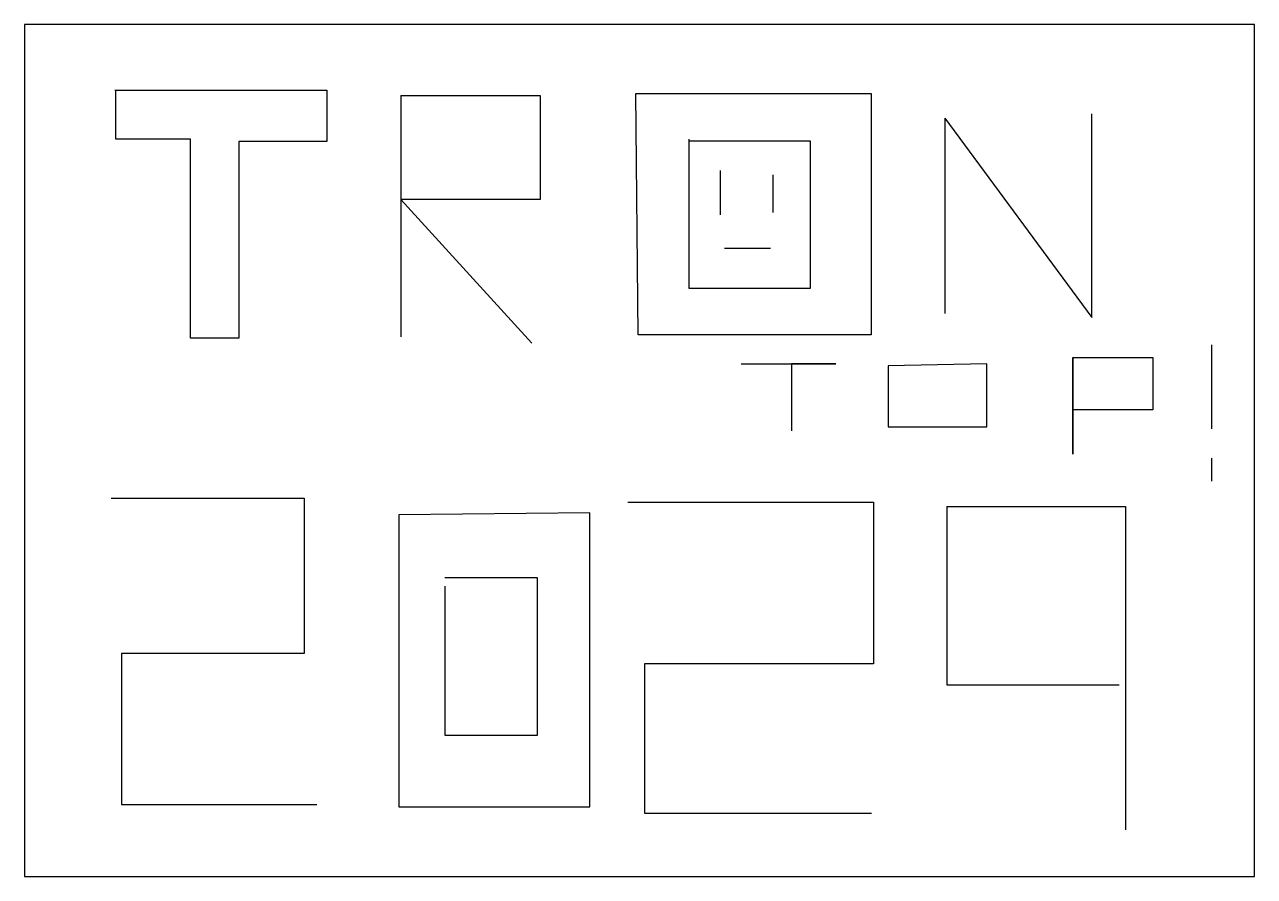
# Model space of a CAD drawing. Header units: millimetres. Extents: x 2101.9 to 2114.9, y 1897.8 to 1906.8.
import ezdxf

# ---------------------------------------------------------------- set-up
doc = ezdxf.new("R2010")
doc.units = ezdxf.units.MM

msp = doc.modelspace()

# ---------------------------------------------------------------- linework, layer by layer
for p, q in [((2102.825, 1906.14), (2105.065, 1906.14)), ((2102.833, 1905.621), (2102.833, 1906.14)), ((2105.065, 1906.14), (2105.065, 1905.595)), ((2105.847, 1906.082), (2105.847, 1903.533)), ((2105.847, 1906.082), (2107.321, 1906.082)), ((2107.321, 1906.082), (2107.321, 1904.984)), ((2108.333, 1906.104), (2110.818, 1906.104)), ((2108.355, 1903.555), (2108.333, 1906.104)), ((2110.818, 1906.104), (2110.818, 1903.555)), ((2111.598, 1905.843), (2111.598, 1903.78)), ((2111.598, 1905.843), (2113.152, 1903.736)), ((2113.152, 1903.736), (2113.152, 1905.888)), ((2103.625, 1905.621), (2102.833, 1905.621)), ((2103.625, 1903.519), (2103.625, 1905.621)), ((2105.065, 1905.595), (2104.136, 1905.595)), ((2104.136, 1905.595), (2104.136, 1903.519)), ((2108.89, 1905.622), (2108.89, 1904.047)), ((2110.177, 1905.599), (2108.89, 1905.599)), ((2110.177, 1904.047), (2110.177, 1905.599)), ((2109.223, 1905.289), (2109.223, 1904.823)), ((2109.778, 1905.245), (2109.778, 1904.845)), ((2107.321, 1904.984), (2105.847, 1904.984)), ((2105.847, 1904.984), (2107.233, 1903.467)), ((2109.267, 1904.468), (2109.755, 1904.468)), ((2108.89, 1904.047), (2110.177, 1904.047)), ((2104.136, 1903.519), (2103.625, 1903.519)), ((2110.818, 1903.555), (2108.355, 1903.555)), ((2114.418, 1903.448), (2114.418, 1902.56)), ((2109.445, 1903.248), (2110.444, 1903.248)), ((2110.444, 1903.248), (2109.977, 1903.248)), ((2109.977, 1903.248), (2109.977, 1902.538)), ((2112.042, 1903.248), (2110.999, 1903.226)), ((2110.999, 1903.226), (2110.999, 1902.583)), ((2112.042, 1902.583), (2112.042, 1903.248)), ((2112.952, 1903.315), (2112.952, 1902.294)), ((2112.952, 1902.294), (2112.952, 1903.315)), ((2112.952, 1903.315), (2113.796, 1903.315)), ((2113.796, 1903.315), (2113.796, 1902.76)), ((2113.796, 1902.76), (2112.952, 1902.76)), ((2110.999, 1902.583), (2112.042, 1902.583)), ((2114.418, 1902.25), (2114.418, 1902.006)), ((2102.784, 1901.828), (2104.827, 1901.828)), ((2104.827, 1901.828), (2104.827, 1900.187)), ((2108.246, 1901.784), (2110.843, 1901.784)), ((2110.843, 1901.784), (2110.843, 1900.076)), ((2107.846, 1901.673), (2105.826, 1901.651)), ((2105.826, 1901.651), (2105.826, 1898.567)), ((2107.846, 1898.567), (2107.846, 1901.673)), ((2111.62, 1901.74), (2111.62, 1899.854)), ((2111.62, 1901.74), (2113.507, 1901.74)), ((2113.507, 1901.74), (2113.507, 1899.854)), ((2107.291, 1900.985), (2106.314, 1900.985)), ((2106.314, 1900.897), (2106.314, 1899.322)), ((2107.291, 1899.322), (2107.291, 1900.985)), ((2104.827, 1900.187), (2102.895, 1900.187)), ((2102.895, 1900.187), (2102.895, 1898.59)), ((2110.843, 1900.076), (2108.423, 1900.076)), ((2108.423, 1900.076), (2108.423, 1898.501)), ((2111.62, 1899.854), (2113.441, 1899.854)), ((2113.507, 1899.854), (2113.507, 1898.323)), ((2106.314, 1899.322), (2107.291, 1899.322)), ((2102.895, 1898.59), (2104.96, 1898.59)), ((2105.826, 1898.567), (2107.846, 1898.567)), ((2108.423, 1898.501), (2110.821, 1898.501))]:
    msp.add_line(p, q)
msp.add_lwpolyline([(2101.87, 1897.831), (2114.87, 1897.831), (2114.87, 1906.831), (2101.87, 1906.831)], close=True)

doc.saveas('drawing.dxf')
